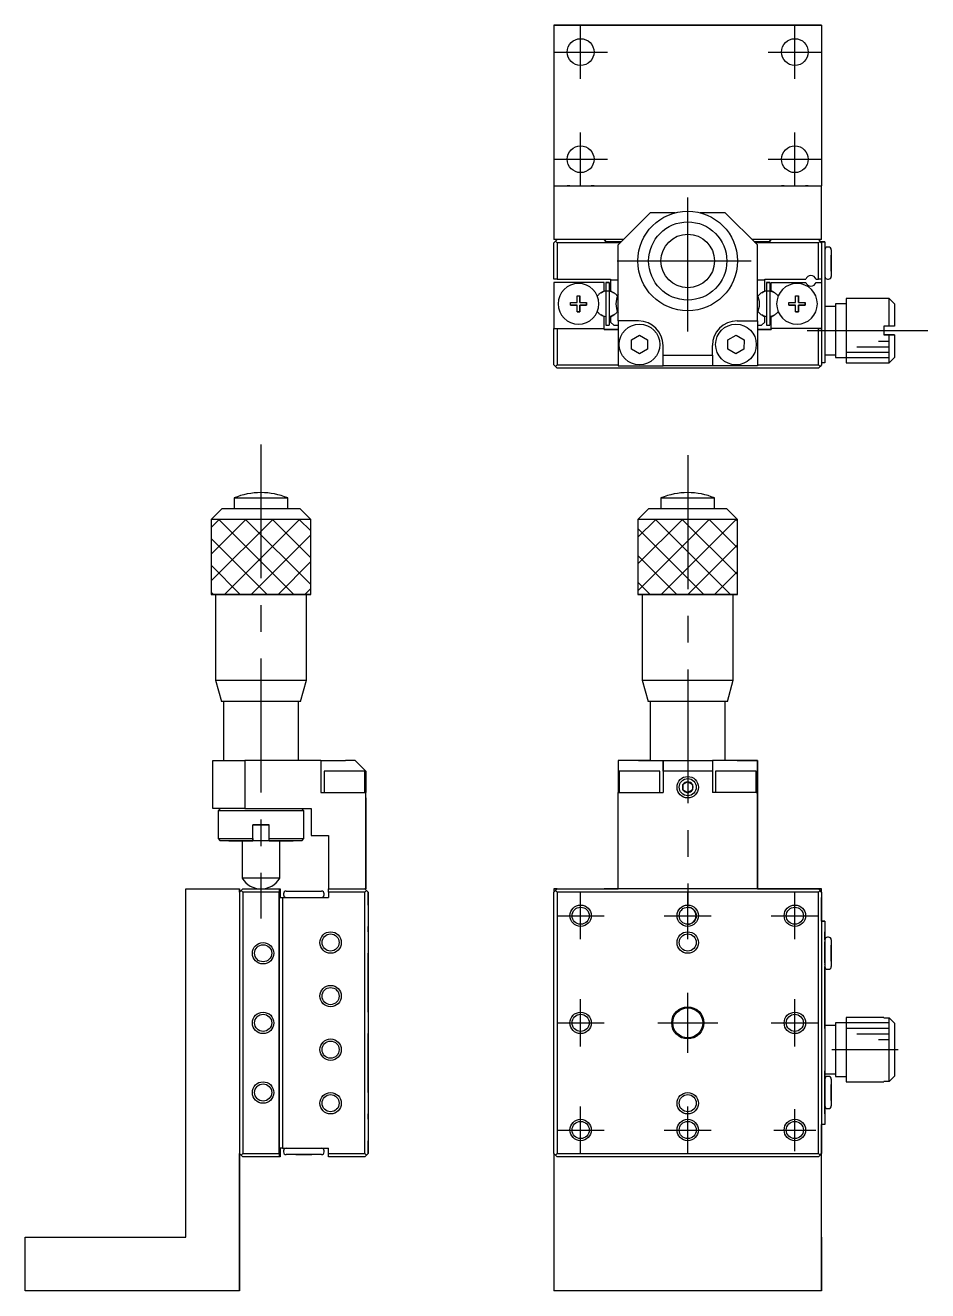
# Model space of a CAD drawing. Extents: x 140 to 383, y 1 to 188.
# Drawn here: x 191.1 to 275.3, y 69.8 to 187.9 of the extents above; entities that cross this region are included whole.
import ezdxf

# ---------------------------------------------------------------- set-up
doc = ezdxf.new("R2010")
doc.units = 0
doc.header["$LTSCALE"] = 10
doc.linetypes.add('CENTER', pattern=[2, 1.25, -0.25, 0.25, -0.25])
doc.linetypes.add('DASHED', pattern=[3.5, 2, -1.5])
doc.layers.get('0').update_dxf_attribs({"linetype": 'CONTINUOUS'})
doc.layers.add('CENTER', color=1, linetype='CENTER')

msp = doc.modelspace()

# ---------------------------------------------------------------- linework, layer by layer
at = {"color": 7, "linetype": 'CONTINUOUS'}
for p, q in [((240.424146, 187.876756), (265.424146, 187.876756)), ((240.424146, 187.876756), (240.424146, 172.876756)), ((265.424146, 187.876756), (240.424146, 187.876756)), ((265.424146, 187.876756), (265.424146, 172.876756)), ((240.424146, 172.876756), (265.424146, 172.876756)), ((240.424146, 172.876756), (240.424146, 167.876756)), ((240.424146, 172.876756), (241.924151, 172.876756)), ((241.924151, 172.876756), (241.674146, 172.876756)), ((241.924151, 172.876756), (241.674146, 172.876756)), ((243.924141, 172.876756), (249.924151, 172.876756)), ((244.174146, 172.876756), (243.924141, 172.876756)), ((244.174146, 172.876756), (243.924141, 172.876756)), ((255.924141, 172.876756), (261.924151, 172.876756)), ((261.924151, 172.876756), (261.674146, 172.876756)), ((261.924151, 172.876756), (261.674146, 172.876756)), ((263.924141, 172.876756), (265.424146, 172.876756)), ((264.174146, 172.876756), (263.924141, 172.876756)), ((264.174146, 172.876756), (263.924141, 172.876756)), ((265.424146, 167.876756), (265.424146, 172.876756)), ((249.424146, 170.376756), (246.424146, 167.376756)), ((246.424146, 167.376756), (249.424146, 170.376756)), ((251.752608, 170.376756), (249.424146, 170.376756)), ((251.752608, 170.376756), (249.424146, 170.376756)), ((256.424146, 170.376756), (254.095683, 170.376756)), ((256.424146, 170.376756), (254.095683, 170.376756)), ((259.424146, 167.376756), (256.424146, 170.376756)), ((256.424146, 170.376756), (259.424146, 167.376756)), ((246.924146, 167.876756), (240.424146, 167.876756)), ((240.724146, 167.876756), (240.574146, 167.726756)), ((240.574146, 167.726756), (240.724146, 167.876756)), ((245.324146, 167.676756), (245.124146, 167.876756)), ((245.124146, 167.876756), (245.324146, 167.676756)), ((265.424146, 167.876756), (258.924146, 167.876756)), ((260.724146, 167.876756), (260.524146, 167.676756)), ((260.524146, 167.676756), (260.724146, 167.876756)), ((265.274146, 167.726756), (265.124146, 167.876756)), ((265.124146, 167.876756), (265.274146, 167.726756)), ((240.424146, 167.576756), (240.574146, 167.726756)), ((240.574146, 167.726756), (240.424146, 167.576756)), ((240.424146, 164.176756), (240.424146, 167.576756)), ((240.574146, 167.726756), (240.724146, 167.576756)), ((246.624146, 167.576756), (240.724146, 167.576756)), ((240.724146, 167.576756), (240.724146, 164.176756)), ((246.724146, 167.676756), (245.324146, 167.676756)), ((245.324146, 167.676756), (246.724146, 167.676756)), ((246.424146, 160.276756), (246.424146, 167.376756)), ((260.524146, 167.676756), (259.124146, 167.676756)), ((259.124146, 167.676756), (260.524146, 167.676756)), ((265.124146, 167.576756), (259.224146, 167.576756)), ((259.424146, 160.276756), (259.424146, 167.376756)), ((265.124146, 167.576756), (265.274146, 167.726756)), ((265.124146, 164.176756), (265.124146, 167.576756)), ((265.274146, 167.726756), (265.424146, 167.576756)), ((265.424146, 167.576756), (265.274146, 167.726756)), ((265.424146, 167.676756), (265.724146, 167.676756)), ((265.424146, 167.576756), (265.424146, 167.676756)), ((265.724146, 167.676756), (265.424146, 167.676756)), ((265.424146, 167.576756), (265.424146, 164.176756)), ((265.724146, 167.676756), (265.724146, 166.676756)), ((265.724146, 166.676756), (265.724146, 166.476756)), ((266.074146, 167.176756), (265.974146, 167.176756)), ((266.324146, 166.926756), (266.324146, 164.426756)), ((266.324146, 166.926756), (266.324146, 165.801756)), ((265.724146, 166.476756), (265.724146, 157.376756)), ((266.324146, 166.426756), (266.324146, 165.801756)), ((266.324146, 165.801756), (266.324146, 166.426756)), ((266.324146, 165.801756), (266.324146, 165.551756)), ((266.324146, 165.551756), (266.324146, 165.801756)), ((266.324146, 165.801756), (266.324146, 165.551756)), ((266.324146, 165.551756), (266.324146, 164.426756)), ((266.324146, 164.926756), (266.324146, 165.551756)), ((266.324146, 165.551756), (266.324146, 164.926756)), ((240.724146, 164.176756), (240.424146, 164.176756)), ((245.124146, 163.876756), (240.424146, 163.876756)), ((240.424146, 163.876756), (240.424146, 159.576756)), ((245.124146, 163.876756), (240.424146, 163.876756)), ((240.724146, 164.176756), (245.724146, 164.176756)), ((244.828896, 162.907759), (245.124146, 163.078222)), ((245.124146, 163.078222), (245.124146, 163.876756)), ((245.274146, 163.876756), (245.274146, 159.876756)), ((245.274146, 163.876756), (245.274146, 163.057768)), ((245.274146, 163.876756), (245.574146, 163.876756)), ((245.574146, 163.876756), (245.274146, 163.876756)), ((245.274146, 163.126756), (245.274146, 163.057768)), ((245.274146, 163.126756), (245.274146, 160.626756)), ((245.274146, 163.126756), (245.274146, 163.057768)), ((245.574146, 163.876756), (245.574146, 159.876756)), ((245.724146, 164.176756), (245.724146, 164.076756)), ((246.424146, 164.076756), (245.724146, 164.076756)), ((245.724146, 164.076756), (245.724146, 163.078222)), ((245.724146, 163.078222), (246.019396, 162.907759)), ((260.124146, 164.076756), (259.424146, 164.076756)), ((259.828896, 162.907759), (260.124146, 163.078222)), ((260.124146, 164.176756), (263.947176, 164.176756)), ((260.124146, 164.076756), (260.124146, 164.176756)), ((260.124146, 163.078222), (260.124146, 164.076756)), ((260.274146, 163.876756), (260.574146, 163.876756)), ((260.574146, 163.876756), (260.274146, 163.876756)), ((260.274146, 163.876756), (260.274146, 159.876756)), ((260.274146, 163.876756), (260.274146, 163.057768)), ((260.274146, 163.126756), (260.274146, 163.057768)), ((260.274146, 163.126756), (260.274146, 160.626756)), ((260.274146, 163.126756), (260.274146, 163.057768)), ((260.574146, 163.876756), (260.574146, 159.876756)), ((260.724146, 163.078222), (260.724146, 163.876756)), ((260.724146, 163.876756), (263.947176, 163.876756)), ((260.724146, 163.876756), (263.947176, 163.876756)), ((261.019396, 162.907759), (260.724146, 163.078222)), ((264.901115, 164.176756), (265.124146, 164.176756)), ((264.901115, 163.876756), (265.424146, 163.876756)), ((264.901115, 163.876756), (265.424146, 163.876756)), ((265.424146, 164.176756), (265.124146, 164.176756)), ((265.424146, 164.176756), (265.424146, 163.876756)), ((265.424146, 163.876756), (265.424146, 159.576756)), ((265.974146, 164.176756), (266.074146, 164.176756)), ((241.974146, 162.001756), (242.599146, 162.001756)), ((241.974146, 161.751756), (241.974146, 162.001756)), ((242.599146, 162.626756), (242.849146, 162.626756)), ((242.599146, 162.001756), (242.599146, 162.626756)), ((242.849146, 162.626756), (242.849146, 162.001756)), ((242.849146, 162.001756), (242.849146, 162.626756)), ((242.849146, 162.001756), (243.474146, 162.001756)), ((243.474146, 162.001756), (243.474146, 161.751756)), ((243.474146, 161.751756), (243.474146, 162.001756)), ((262.374146, 162.001756), (262.999146, 162.001756)), ((262.374146, 161.751756), (262.374146, 162.001756)), ((262.999146, 162.626756), (263.249146, 162.626756)), ((262.999146, 162.001756), (262.999146, 162.626756)), ((263.249146, 162.626756), (263.249146, 162.001756)), ((263.249146, 162.001756), (263.249146, 162.626756)), ((263.249146, 162.001756), (263.874146, 162.001756)), ((263.874146, 162.001756), (263.874146, 161.751756)), ((263.874146, 161.751756), (263.874146, 162.001756)), ((266.724146, 161.876756), (266.724146, 159.376756)), ((266.724146, 161.876756), (266.724146, 161.626756)), ((267.724146, 161.876756), (266.724146, 161.876756)), ((267.724146, 162.376756), (267.724146, 159.376756)), ((267.724146, 162.376756), (267.724146, 161.876756)), ((271.724146, 162.376756), (267.724146, 162.376756)), ((267.724146, 161.876756), (267.724146, 156.876756)), ((267.724146, 161.876756), (267.724146, 159.376756)), ((271.724146, 159.776756), (271.724146, 162.376756)), ((272.224146, 161.876756), (271.724146, 162.376756)), ((272.224146, 161.876756), (272.224146, 159.776756)), ((242.599146, 161.751756), (241.974146, 161.751756)), ((241.974146, 161.751756), (242.599146, 161.751756)), ((242.599146, 161.126756), (242.599146, 161.751756)), ((242.849146, 161.126756), (242.599146, 161.126756)), ((242.599146, 161.126756), (242.849146, 161.126756)), ((242.849146, 161.751756), (242.849146, 161.126756)), ((243.474146, 161.751756), (242.849146, 161.751756)), ((242.849146, 161.751756), (243.474146, 161.751756)), ((242.849146, 161.126756), (242.849146, 161.751756)), ((245.124146, 160.67529), (244.828896, 160.845753)), ((245.124146, 160.67529), (244.828896, 160.845753)), ((245.124146, 159.576756), (245.124146, 160.67529)), ((245.274146, 160.695744), (245.274146, 160.626756)), ((245.274146, 160.695744), (245.274146, 160.626756)), ((245.274146, 160.695744), (245.274146, 160.626756)), ((245.274146, 160.695744), (245.274146, 160.626756)), ((245.274146, 160.695744), (245.274146, 160.626756)), ((245.274146, 160.695744), (245.274146, 160.626756)), ((245.274146, 160.695744), (245.274146, 160.626756)), ((245.274146, 160.695744), (245.274146, 159.876756)), ((245.274146, 160.695744), (245.274146, 160.626756)), ((245.274146, 160.695744), (245.274146, 160.626756)), ((245.274146, 160.695744), (245.274146, 160.626756)), ((245.274146, 160.695744), (245.274146, 160.626756)), ((245.274146, 160.695744), (245.274146, 160.626756)), ((245.274146, 160.695744), (245.274146, 160.626756)), ((246.019396, 160.845753), (245.724146, 160.67529)), ((245.724146, 160.67529), (246.019396, 160.845753)), ((245.724146, 160.67529), (245.724146, 160.176756)), ((260.124146, 160.67529), (259.828896, 160.845753)), ((259.828896, 160.845753), (260.124146, 160.67529)), ((260.124146, 160.176756), (260.124146, 160.67529)), ((260.274146, 160.695744), (260.274146, 160.626756)), ((260.274146, 160.695744), (260.274146, 160.626756)), ((260.274146, 160.695744), (260.274146, 160.626756)), ((260.274146, 160.695744), (260.274146, 160.626756)), ((260.274146, 160.695744), (260.274146, 160.626756)), ((260.274146, 160.695744), (260.274146, 160.626756)), ((260.274146, 160.695744), (260.274146, 160.626756)), ((260.274146, 160.695744), (260.274146, 159.876756)), ((260.274146, 160.695744), (260.274146, 160.626756)), ((260.274146, 160.695744), (260.274146, 160.626756)), ((260.274146, 160.695744), (260.274146, 160.626756)), ((260.274146, 160.695744), (260.274146, 160.626756)), ((260.274146, 160.695744), (260.274146, 160.626756)), ((260.274146, 160.695744), (260.274146, 160.626756)), ((260.724146, 160.67529), (261.019396, 160.845753)), ((260.724146, 160.67529), (261.019396, 160.845753)), ((260.724146, 159.576756), (260.724146, 160.67529)), ((262.999146, 161.751756), (262.374146, 161.751756)), ((262.374146, 161.751756), (262.999146, 161.751756)), ((262.999146, 161.126756), (262.999146, 161.751756)), ((263.249146, 161.126756), (262.999146, 161.126756)), ((262.999146, 161.126756), (263.249146, 161.126756)), ((263.249146, 161.751756), (263.249146, 161.126756)), ((263.874146, 161.751756), (263.249146, 161.751756)), ((263.249146, 161.126756), (263.249146, 161.751756)), ((263.249146, 161.751756), (263.874146, 161.751756)), ((266.724146, 161.626756), (265.724146, 161.626756)), ((240.424146, 159.576756), (245.124146, 159.576756)), ((240.424146, 159.576756), (240.724146, 159.576756)), ((240.424146, 156.176756), (240.424146, 159.576756)), ((240.724146, 159.576756), (240.724146, 156.176756)), ((240.724146, 159.576756), (245.124146, 159.576756)), ((245.124146, 159.476756), (245.124146, 159.576756)), ((246.424146, 159.476756), (245.124146, 159.476756)), ((245.124146, 159.476756), (246.424146, 159.476756)), ((245.274146, 159.876756), (245.574146, 159.876756)), ((245.724146, 160.176756), (246.024146, 159.876756)), ((246.024146, 159.876756), (246.424146, 159.876756)), ((248.324146, 160.276756), (246.424146, 160.276756)), ((246.424146, 160.276756), (246.424146, 156.076756)), ((257.524146, 160.276756), (259.424146, 160.276756)), ((259.424146, 160.276756), (259.424146, 156.076756)), ((259.424146, 159.876756), (259.824146, 159.876756)), ((260.724146, 159.476756), (259.424146, 159.476756)), ((259.424146, 159.476756), (260.724146, 159.476756)), ((259.824146, 159.876756), (260.124146, 160.176756)), ((260.274146, 159.876756), (260.574146, 159.876756)), ((265.124146, 159.576756), (260.724146, 159.576756)), ((260.724146, 159.576756), (260.724146, 159.476756)), ((265.424146, 159.576756), (260.724146, 159.576756)), ((265.124146, 156.176756), (265.124146, 159.576756)), ((265.124146, 159.576756), (265.424146, 159.576756)), ((265.424146, 159.576756), (265.424146, 156.176756)), ((271.224146, 159.776756), (271.224146, 158.976756)), ((271.724146, 159.776756), (271.224146, 159.776756)), ((272.224146, 159.776756), (271.724146, 159.776756)), ((247.670255, 157.650554), (247.678098, 158.516544)), ((247.678098, 158.516544), (248.431989, 158.942746)), ((248.431989, 158.942746), (249.178037, 158.502959)), ((249.178037, 158.502959), (249.170193, 157.636969)), ((256.670255, 157.650554), (256.678098, 158.516544)), ((256.678098, 158.516544), (257.431989, 158.942746)), ((257.431989, 158.942746), (258.178037, 158.502959)), ((258.178037, 158.502959), (258.170193, 157.636969)), ((266.724146, 159.376756), (266.724146, 156.876756)), ((267.724146, 159.376756), (267.724146, 156.376756)), ((267.724146, 159.376756), (267.724146, 156.876756)), ((271.224146, 158.976756), (271.724146, 158.976756)), ((271.724146, 158.976756), (271.224146, 158.976756)), ((271.724146, 156.376756), (271.724146, 158.976756)), ((271.724146, 158.976756), (272.224146, 158.976756)), ((272.224146, 158.976756), (271.724146, 158.976756)), ((272.224146, 158.976756), (272.224146, 156.876756)), ((248.416303, 157.210766), (247.670255, 157.650554)), ((249.170193, 157.636969), (248.416303, 157.210766)), ((250.624146, 157.076756), (250.624146, 157.976756)), ((255.224146, 157.076756), (255.224146, 157.976756)), ((257.416303, 157.210766), (256.670255, 157.650554)), ((258.170193, 157.636969), (257.416303, 157.210766)), ((265.724146, 157.376756), (265.724146, 156.376756)), ((265.724146, 157.126756), (266.724146, 157.126756)), ((266.724146, 157.126756), (266.724146, 156.876756)), ((240.574146, 156.026756), (240.424146, 156.176756)), ((240.724146, 156.176756), (240.574146, 156.026756)), ((240.724146, 155.876756), (240.574146, 156.026756)), ((240.724146, 156.176756), (246.424146, 156.176756)), ((246.424146, 156.076756), (250.624146, 156.076756)), ((250.624146, 157.076756), (255.224146, 157.076756)), ((250.624146, 156.076756), (250.624146, 157.076756)), ((255.224146, 156.076756), (250.624146, 156.076756)), ((255.224146, 157.076756), (255.224146, 156.076756)), ((259.424146, 156.076756), (255.224146, 156.076756)), ((259.424146, 156.176756), (265.124146, 156.176756)), ((265.274146, 156.026756), (265.124146, 156.176756)), ((265.124146, 155.876756), (265.274146, 156.026756)), ((265.424146, 156.176756), (265.274146, 156.026756)), ((265.724146, 156.376756), (265.424146, 156.376756)), ((266.724146, 156.876756), (267.724146, 156.876756)), ((267.724146, 156.876756), (267.724146, 156.376756)), ((267.724146, 156.376756), (271.724146, 156.376756)), ((271.724146, 156.376756), (272.224146, 156.876756)), ((265.124146, 155.876756), (240.724146, 155.876756)), ((210.584331, 143.755254), (215.584331, 143.755254)), ((210.584331, 143.755254), (210.584331, 142.755254)), ((215.584331, 142.755254), (215.584331, 143.755254)), ((250.424146, 143.755254), (255.424146, 143.755254)), ((250.424146, 143.755254), (250.424146, 142.755254)), ((255.424146, 142.755254), (255.424146, 143.755254)), ((209.434331, 142.755254), (208.434331, 141.755254)), ((217.734331, 141.755254), (208.434331, 141.755254)), ((208.434331, 141.755254), (208.434331, 134.755254)), ((216.734331, 142.755254), (209.434331, 142.755254)), ((217.734331, 141.755254), (216.734331, 142.755254)), ((217.734331, 134.755254), (217.734331, 141.755254)), ((249.274146, 142.755254), (248.274146, 141.755254)), ((257.574146, 141.755254), (248.274146, 141.755254)), ((248.274146, 141.755254), (248.274146, 134.755254)), ((256.574146, 142.755254), (249.274146, 142.755254)), ((257.574146, 141.755254), (256.574146, 142.755254)), ((257.574146, 134.755254), (257.574146, 141.755254)), ((208.834331, 134.755254), (208.434331, 134.755254)), ((217.734331, 134.755254), (208.434331, 134.755254)), ((213.084331, 134.755254), (208.834331, 134.755254)), ((217.334331, 134.755254), (208.834331, 134.755254)), ((208.834331, 134.755254), (208.834331, 126.755254)), ((217.334331, 134.755254), (213.084331, 134.755254)), ((217.734331, 134.755254), (217.334331, 134.755254)), ((217.334331, 126.755254), (217.334331, 134.755254)), ((248.674146, 134.755254), (248.274146, 134.755254)), ((257.574146, 134.755254), (248.274146, 134.755254)), ((257.174146, 134.755254), (248.674146, 134.755254)), ((257.174146, 134.755254), (248.674146, 134.755254)), ((248.674146, 134.755254), (248.674146, 126.755254)), ((257.574146, 134.755254), (257.174146, 134.755254)), ((257.174146, 126.755254), (257.174146, 134.755254)), ((208.834331, 126.755254), (217.334331, 126.755254)), ((208.834331, 126.755254), (209.384331, 124.755254)), ((216.784331, 124.755254), (217.334331, 126.755254)), ((248.674146, 126.755254), (252.924146, 126.755254)), ((248.674146, 126.755254), (249.224146, 124.755254)), ((252.924146, 126.755254), (257.174146, 126.755254)), ((256.624146, 124.755254), (257.174146, 126.755254)), ((216.784331, 124.755254), (209.384331, 124.755254)), ((209.584331, 124.755254), (209.384331, 124.755254)), ((216.584331, 124.755254), (209.584331, 124.755254)), ((209.584331, 124.755254), (209.584331, 119.255254)), ((216.784331, 124.755254), (216.584331, 124.755254)), ((216.584331, 119.255254), (216.584331, 124.755254)), ((249.424146, 124.755254), (249.224146, 124.755254)), ((256.624146, 124.755254), (249.224146, 124.755254)), ((256.424146, 124.755254), (249.424146, 124.755254)), ((249.424146, 124.755254), (249.424146, 119.255254)), ((256.624146, 124.755254), (256.424146, 124.755254)), ((256.424146, 119.255254), (256.424146, 124.755254)), ((208.584331, 114.755254), (208.584331, 119.255254)), ((208.584331, 119.255254), (211.584331, 119.255254)), ((211.584331, 119.255254), (211.584331, 114.755254)), ((218.684331, 119.255254), (211.584331, 119.255254)), ((218.684331, 119.255254), (218.684331, 116.255254)), ((218.684331, 119.255254), (218.684331, 116.255254)), ((218.684331, 119.255254), (220.984331, 119.255254)), ((222.784331, 118.255254), (218.984331, 118.255254)), ((218.984331, 118.255254), (218.984331, 116.255254)), ((221.884331, 119.255254), (220.984331, 119.255254)), ((222.884331, 118.255254), (221.884331, 119.255254)), ((221.884331, 119.255254), (222.884331, 118.255254)), ((222.784331, 116.255254), (222.784331, 118.255254)), ((222.884331, 118.255254), (222.884331, 116.255254)), ((222.884331, 118.255254), (222.884331, 117.755249)), ((248.324146, 119.255254), (246.424146, 119.255254)), ((249.424146, 119.255254), (246.424146, 119.255254)), ((246.424146, 119.255254), (246.424146, 116.255254)), ((250.324068, 118.255254), (246.524146, 118.255254)), ((246.524146, 118.255254), (246.524146, 116.255254)), ((248.324146, 119.255254), (250.624146, 119.255254)), ((250.324146, 116.255254), (250.324146, 118.255254)), ((250.624146, 119.255254), (255.224146, 119.255254)), ((250.624146, 118.255254), (250.624146, 119.255254)), ((250.624146, 119.255254), (250.624146, 116.255254)), ((255.224146, 118.255254), (250.624146, 118.255254)), ((250.624146, 118.255254), (250.624146, 116.255254)), ((257.524146, 119.255254), (255.224146, 119.255254)), ((255.224146, 119.255254), (255.224146, 118.255254)), ((255.224146, 119.255254), (255.224146, 116.255254)), ((255.224146, 118.255254), (255.224146, 116.255254)), ((259.324068, 118.255254), (255.524146, 118.255254)), ((255.524146, 118.255254), (255.524146, 116.255254)), ((259.424146, 119.255254), (256.424146, 119.255254)), ((257.524146, 119.255254), (259.424146, 119.255254)), ((259.324146, 116.255254), (259.324146, 118.255254)), ((259.424146, 119.255254), (259.424146, 116.255254)), ((259.424146, 114.755254), (259.424146, 119.255254)), ((252.474146, 117.015061), (252.5104, 117.035993)), ((252.474146, 116.973199), (252.474146, 117.015061)), ((252.474146, 117.015061), (252.474146, 116.495446)), ((252.474146, 116.537309), (252.474146, 116.973199)), ((252.5104, 117.035993), (252.887892, 117.253938)), ((252.887892, 117.253938), (252.924146, 117.274869)), ((252.924146, 117.274869), (252.9604, 117.253938)), ((252.9604, 117.253938), (253.337892, 117.035993)), ((253.337892, 117.035993), (253.374146, 117.015061)), ((253.374146, 117.015061), (253.374146, 116.973199)), ((253.374146, 116.973199), (253.374146, 116.537309)), ((218.684331, 116.255254), (222.884331, 116.255254)), ((222.884331, 107.255254), (222.884331, 116.255254)), ((246.424146, 116.255254), (250.624146, 116.255254)), ((246.424146, 107.255254), (246.424146, 116.255254)), ((246.524146, 116.255254), (246.424146, 116.255254)), ((250.324146, 116.255254), (250.624146, 116.255254)), ((252.474146, 116.495446), (252.474146, 116.537309)), ((252.5104, 116.474515), (252.474146, 116.495446)), ((252.474146, 116.495446), (252.924146, 116.235639)), ((252.887892, 116.25657), (252.5104, 116.474515)), ((252.924146, 116.235639), (252.887892, 116.25657)), ((252.924146, 116.235639), (253.374146, 116.495446)), ((252.9604, 116.25657), (252.924146, 116.235639)), ((253.337892, 116.474515), (252.9604, 116.25657)), ((253.374146, 116.495446), (253.337892, 116.474515)), ((253.374146, 116.537309), (253.374146, 116.495446)), ((259.424146, 116.255254), (255.224146, 116.255254)), ((255.524146, 116.255254), (255.224146, 116.255254)), ((259.324146, 116.255254), (259.424146, 116.255254)), ((259.424146, 116.255254), (259.424146, 107.255254)), ((211.584331, 114.755254), (208.584331, 114.755254)), ((209.284331, 114.755254), (209.084331, 114.555254)), ((211.584331, 114.755254), (217.784331, 114.755254)), ((217.084331, 114.555254), (216.884331, 114.755254)), ((217.784331, 114.755254), (217.784331, 112.255254)), ((222.884331, 115.755259), (222.884331, 107.255254)), ((259.424146, 112.255254), (259.424146, 114.755254)), ((213.084331, 114.555254), (209.084331, 114.555254)), ((209.084331, 114.555254), (209.084331, 111.955254)), ((217.084331, 114.555254), (213.084331, 114.555254)), ((217.084331, 111.955254), (217.084331, 114.555254)), ((212.334331, 113.255254), (213.834331, 113.255254)), ((212.334331, 111.955254), (212.334331, 113.255254)), ((213.834331, 113.255254), (212.334331, 113.255254)), ((212.334331, 111.755254), (212.334331, 113.255254)), ((213.834331, 111.955254), (213.834331, 113.255254)), ((217.784331, 112.255254), (219.384331, 112.255254)), ((219.384331, 112.255254), (219.384331, 107.255254)), ((259.424146, 107.255254), (259.424146, 112.255254)), ((209.084331, 111.955254), (212.334331, 111.955254)), ((209.084331, 111.955254), (209.284331, 111.755254)), ((209.984249, 111.755254), (209.284331, 111.755254)), ((212.334331, 111.755254), (209.284331, 111.755254)), ((210.084331, 111.755254), (212.334331, 111.755254)), ((211.334331, 111.755254), (211.334331, 108.255254)), ((212.334331, 111.955254), (212.334331, 111.755254)), ((213.834331, 111.755254), (212.334331, 111.755254)), ((213.834331, 111.955254), (217.084331, 111.955254)), ((213.834331, 111.755254), (213.834331, 111.955254)), ((216.884331, 111.755254), (213.834331, 111.755254)), ((213.834331, 111.755254), (216.084331, 111.755254)), ((214.834331, 108.255254), (214.834331, 111.755254)), ((216.884331, 111.755254), (216.084331, 111.755254)), ((216.884331, 111.755254), (217.084331, 111.955254)), ((214.834331, 108.255254), (211.334331, 108.255254)), ((206.084331, 74.755254), (206.084331, 107.255254)), ((206.084331, 107.255254), (211.084331, 107.255254)), ((211.084331, 107.255254), (211.084331, 69.755254)), ((211.084331, 106.955254), (211.084331, 107.255254)), ((211.084331, 106.955254), (211.234331, 107.105254)), ((211.234331, 107.105254), (211.384331, 107.255254)), ((211.384331, 106.955254), (211.234331, 107.105254)), ((211.384331, 107.255254), (214.784331, 107.255254)), ((214.784331, 106.955254), (211.384331, 106.955254)), ((211.384331, 106.955254), (211.384331, 82.555254)), ((214.784331, 107.255254), (214.784331, 106.955254)), ((214.784331, 107.255254), (214.784331, 82.255254)), ((214.784331, 107.255254), (214.884331, 107.255254)), ((214.784331, 82.555254), (214.784331, 106.955254)), ((214.784331, 104.755254), (214.784331, 106.855254)), ((214.784331, 102.655254), (214.784331, 106.855254)), ((214.884331, 107.255254), (214.884331, 106.455254)), ((214.884331, 106.455254), (214.884331, 107.255254)), ((214.884331, 106.455254), (215.084331, 106.455254)), ((215.084331, 106.455254), (215.084331, 83.055254)), ((215.084331, 106.455254), (216.284331, 106.455254)), ((215.184331, 106.805254), (215.184331, 106.705254)), ((215.434331, 107.055254), (217.084331, 107.055254)), ((216.284331, 106.455254), (219.384331, 106.455254)), ((216.334331, 107.055254), (216.959331, 107.055254)), ((216.959331, 107.055254), (217.209331, 107.055254)), ((217.084331, 107.055254), (218.734331, 107.055254)), ((217.209331, 107.055254), (217.834331, 107.055254)), ((218.984331, 106.705254), (218.984331, 106.805254)), ((219.384331, 107.255254), (222.784331, 107.255254)), ((219.384331, 106.955254), (219.384331, 107.255254)), ((222.784331, 106.955254), (219.384331, 106.955254)), ((219.384331, 106.955254), (219.384331, 106.455254)), ((222.784331, 107.255254), (222.934331, 107.105254)), ((222.934331, 107.105254), (222.784331, 107.255254)), ((222.884331, 107.255254), (222.784331, 107.255254)), ((222.934331, 107.105254), (222.784331, 106.955254)), ((222.784331, 82.555254), (222.784331, 106.955254)), ((223.084331, 106.955254), (222.934331, 107.105254)), ((223.084331, 106.955254), (222.934331, 107.105254)), ((223.084331, 106.955254), (223.084331, 82.555254)), ((223.084331, 105.755249), (223.084331, 106.955254)), ((240.724146, 107.255254), (240.424146, 107.255254)), ((240.424146, 107.255254), (240.424146, 106.955254)), ((240.424146, 107.255254), (240.724146, 107.255254)), ((240.574146, 107.105254), (240.424146, 106.955254)), ((240.424146, 82.555254), (240.424146, 106.955254)), ((240.724146, 107.255254), (240.574146, 107.105254)), ((240.724146, 106.955254), (240.574146, 107.105254)), ((240.724146, 107.255254), (246.424146, 107.255254)), ((240.724146, 107.255254), (245.124146, 107.255254)), ((265.124146, 106.955254), (240.724146, 106.955254)), ((240.724146, 106.955254), (240.724146, 82.555254)), ((246.424146, 107.255254), (245.124146, 107.255254)), ((259.424146, 107.255254), (246.424146, 107.255254)), ((260.724146, 107.255254), (259.424146, 107.255254)), ((259.424146, 107.255254), (265.124146, 107.255254)), ((265.124146, 107.255254), (260.724146, 107.255254)), ((265.124146, 107.255254), (265.424146, 106.955254)), ((265.274146, 107.105254), (265.124146, 107.255254)), ((265.424146, 107.255254), (265.124146, 107.255254)), ((265.124146, 107.255254), (265.424146, 107.255254)), ((265.124146, 106.955254), (265.274146, 107.105254)), ((265.124146, 82.555254), (265.124146, 106.955254)), ((265.424146, 106.955254), (265.274146, 107.105254)), ((265.424146, 106.955254), (265.424146, 107.255254)), ((265.424146, 106.955254), (265.424146, 107.255254)), ((265.424146, 106.955254), (265.424146, 82.555254)), ((265.424146, 106.955254), (265.424146, 106.455254)), ((265.424146, 104.255254), (265.424146, 106.455254)), ((214.784331, 102.655254), (214.784331, 104.755254)), ((265.424146, 104.255254), (265.724146, 104.255254)), ((265.724146, 104.255254), (265.424146, 104.255254)), ((265.724146, 104.255254), (265.724146, 103.255254)), ((265.724146, 104.255254), (265.724146, 103.255254)), ((223.084331, 103.255249), (223.084331, 103.755259)), ((265.724146, 102.505254), (265.724146, 103.255254)), ((265.724146, 103.255254), (265.724146, 86.255254)), ((265.724146, 101.255254), (265.724146, 102.305254)), ((265.724146, 102.255254), (265.724146, 102.305254)), ((266.074146, 102.755254), (265.974146, 102.755254)), ((266.324146, 102.505254), (266.324146, 101.255254)), ((266.324146, 102.505254), (266.324146, 101.380254)), ((266.324146, 102.005254), (266.324146, 101.380254)), ((266.324146, 101.380254), (266.324146, 102.005254)), ((223.084331, 95.755249), (223.084331, 101.255259)), ((265.724146, 101.048367), (265.724146, 101.255254)), ((265.724146, 100.37465), (265.724146, 101.048367)), ((266.324146, 101.380254), (266.324146, 101.130254)), ((266.324146, 101.130254), (266.324146, 101.380254)), ((266.324146, 101.380254), (266.324146, 101.130254)), ((266.324146, 101.255254), (266.324146, 100.005254)), ((266.324146, 101.130254), (266.324146, 100.005254)), ((266.324146, 100.505254), (266.324146, 101.130254)), ((266.324146, 101.130254), (266.324146, 100.505254)), ((265.724146, 100.205254), (265.724146, 100.255254)), ((265.724146, 100.241193), (265.724146, 100.255254)), ((265.724146, 94.505254), (265.724146, 100.005254)), ((265.974146, 99.755254), (266.074146, 99.755254)), ((265.724146, 97.155254), (265.724146, 98.255254)), ((265.724146, 97.155254), (265.724146, 98.255254)), ((265.724146, 94.218032), (265.724146, 97.155254)), ((265.724146, 97.155254), (265.724146, 94.505254)), ((223.084331, 95.755249), (223.084331, 96.255254)), ((223.084331, 95.755249), (223.084331, 96.255254)), ((266.724146, 94.505254), (265.724146, 94.505254)), ((266.724146, 94.755254), (266.724146, 89.755254)), ((267.724146, 94.755254), (266.724146, 94.755254)), ((267.724146, 95.255254), (267.724146, 89.255254)), ((271.224146, 95.255254), (267.724146, 95.255254)), ((271.224146, 95.255254), (271.224146, 95.228468)), ((271.224146, 95.255254), (271.224146, 95.228468)), ((271.224146, 95.228468), (271.724146, 95.228468)), ((271.724146, 89.28204), (271.724146, 95.228468)), ((271.724146, 95.228468), (272.224146, 94.723046)), ((272.224146, 94.723046), (272.224146, 89.787461)), ((272.224146, 94.723046), (272.224146, 89.787461)), ((223.084331, 93.255254), (223.084331, 93.755259)), ((223.084331, 88.255249), (223.084331, 93.755259)), ((223.084331, 93.255254), (223.084331, 93.755259)), ((265.724146, 87.355254), (265.724146, 90.292475)), ((265.724146, 90.005254), (266.724146, 90.005254)), ((265.724146, 90.005254), (265.724146, 87.355254)), ((265.724146, 89.505254), (265.724146, 90.005254)), ((272.224146, 89.787461), (271.724146, 89.28204)), ((265.724146, 88.255254), (265.724146, 89.305254)), ((265.724146, 89.255254), (265.724146, 89.305254)), ((266.074146, 89.755254), (265.974146, 89.755254)), ((266.324146, 89.505254), (266.324146, 88.255254)), ((266.324146, 89.505254), (266.324146, 88.380254)), ((266.324146, 89.005254), (266.324146, 88.380254)), ((266.324146, 88.380254), (266.324146, 89.005254)), ((266.724146, 89.755254), (267.724146, 89.755254)), ((267.724146, 89.255254), (271.224146, 89.255254)), ((271.724146, 89.28204), (271.224146, 89.28204)), ((271.224146, 89.28204), (271.224146, 89.255254)), ((271.224146, 89.28204), (271.224146, 89.255254)), ((265.724146, 88.048394), (265.724146, 88.255254)), ((265.724146, 87.37465), (265.724146, 88.048394)), ((266.324146, 88.380254), (266.324146, 88.130254)), ((266.324146, 88.130254), (266.324146, 88.380254)), ((266.324146, 88.380254), (266.324146, 88.130254)), ((266.324146, 88.255254), (266.324146, 87.005254)), ((266.324146, 88.130254), (266.324146, 87.005254)), ((266.324146, 87.505254), (266.324146, 88.130254)), ((266.324146, 88.130254), (266.324146, 87.505254)), ((214.784331, 84.755254), (214.784331, 86.855254)), ((214.784331, 82.655254), (214.784331, 86.855254)), ((223.084331, 85.755249), (223.084331, 86.255259)), ((265.724146, 86.255254), (265.724146, 87.355254)), ((265.724146, 86.255254), (265.724146, 87.355254)), ((265.724146, 87.205254), (265.724146, 87.255254)), ((265.724146, 87.241197), (265.724146, 87.255254)), ((265.724146, 86.255254), (265.724146, 87.005254)), ((265.724146, 86.255254), (265.724146, 85.255254)), ((265.724146, 86.255254), (265.724146, 85.255254)), ((265.974146, 86.755254), (266.074146, 86.755254)), ((265.724146, 85.255254), (265.424146, 85.255254)), ((265.424146, 83.055254), (265.424146, 85.255254)), ((214.784331, 82.655254), (214.784331, 84.755254)), ((214.884331, 83.055254), (214.884331, 82.255254)), ((215.084331, 83.055254), (214.884331, 83.055254)), ((214.884331, 82.255254), (214.884331, 83.055254)), ((215.084331, 83.055254), (219.384331, 83.055254)), ((215.184331, 82.805254), (215.184331, 82.705254)), ((218.984331, 82.705254), (218.984331, 82.805254)), ((219.384331, 82.555254), (219.384331, 83.055254)), ((223.084331, 82.555254), (223.084331, 83.755259)), ((265.424146, 82.555254), (265.424146, 83.055254)), ((211.234331, 82.405254), (211.084331, 82.555254)), ((211.084331, 69.755254), (211.084331, 82.555254)), ((211.234331, 82.405254), (211.384331, 82.555254)), ((211.384331, 82.255254), (211.234331, 82.405254)), ((211.384331, 82.555254), (214.784331, 82.555254)), ((214.784331, 82.255254), (211.384331, 82.255254)), ((214.784331, 82.555254), (214.784331, 82.255254)), ((214.884331, 82.255254), (214.784331, 82.255254)), ((218.734331, 82.455254), (215.434331, 82.455254)), ((216.959331, 82.455254), (215.434331, 82.455254)), ((216.334331, 82.455254), (216.959331, 82.455254)), ((216.959331, 82.455254), (216.334331, 82.455254)), ((217.084331, 82.455254), (216.959331, 82.455254)), ((217.209331, 82.455254), (216.959331, 82.455254)), ((216.959331, 82.455254), (217.209331, 82.455254)), ((217.209331, 82.455254), (217.084331, 82.455254)), ((218.734331, 82.455254), (217.209331, 82.455254)), ((217.834331, 82.455254), (217.209331, 82.455254)), ((217.209331, 82.455254), (217.834331, 82.455254)), ((219.384331, 82.555254), (222.784331, 82.555254)), ((219.384331, 82.255254), (219.384331, 82.555254)), ((222.784331, 82.255254), (219.384331, 82.255254)), ((222.784331, 82.555254), (222.934331, 82.405254)), ((222.934331, 82.405254), (222.784331, 82.255254)), ((222.784331, 82.255254), (222.934331, 82.405254)), ((222.934331, 82.405254), (223.084331, 82.555254)), ((222.934331, 82.405254), (223.084331, 82.555254)), ((240.424146, 82.555254), (240.574146, 82.405254)), ((240.424146, 82.555254), (240.424146, 69.755254)), ((240.574146, 82.405254), (240.724146, 82.555254)), ((240.574146, 82.405254), (240.724146, 82.255254)), ((240.724146, 82.555254), (265.124146, 82.555254)), ((265.124146, 82.255254), (240.724146, 82.255254)), ((265.274146, 82.405254), (265.124146, 82.555254)), ((265.124146, 82.255254), (265.274146, 82.405254)), ((265.274146, 82.405254), (265.424146, 82.555254)), ((265.424146, 69.755254), (265.424146, 82.555254)), ((265.424146, 74.755254), (265.424146, 82.555254)), ((191.084331, 69.755254), (191.084331, 74.755254)), ((191.084331, 74.755254), (206.084331, 74.755254)), ((265.424146, 74.755254), (265.424146, 69.755254)), ((211.084331, 69.755254), (191.084331, 69.755254)), ((265.424146, 69.755254), (240.424146, 69.755254))]:
    msp.add_line(p, q, dxfattribs=at)
at = {"color": 3, "linetype": 'CONTINUOUS'}
for p, q in [((270.724146, 158.376756), (271.724146, 158.376756)), ((267.724146, 157.376756), (271.724146, 157.376756)), ((268.724146, 157.876756), (271.724146, 157.876756)), ((267.724146, 156.876756), (271.724146, 156.876756)), ((208.434331, 141.013408), (209.176177, 141.755254)), ((208.434331, 138.513408), (211.676177, 141.755254)), ((208.434331, 136.013408), (214.176177, 141.755254)), ((209.155162, 141.755254), (216.155162, 134.755254)), ((209.676177, 134.755254), (216.676177, 141.755254)), ((211.655162, 141.755254), (217.734331, 135.676085)), ((214.155162, 141.755254), (217.734331, 138.176085)), ((216.655162, 141.755254), (217.734331, 140.676085)), ((248.274146, 140.093038), (249.936362, 141.755254)), ((248.274146, 137.593038), (252.436362, 141.755254)), ((248.274146, 135.093038), (254.936362, 141.755254)), ((249.915347, 141.755254), (256.915347, 134.755254)), ((250.436362, 134.755254), (257.436362, 141.755254)), ((252.415347, 141.755254), (257.574146, 136.596455)), ((254.915347, 141.755254), (257.574146, 139.096455)), ((257.415347, 141.755254), (257.574146, 141.596455)), ((248.274146, 140.896455), (254.415347, 134.755254)), ((208.434331, 139.976085), (213.655162, 134.755254)), ((212.176177, 134.755254), (217.734331, 140.313408)), ((252.936362, 134.755254), (257.574146, 139.393038)), ((248.274146, 138.396455), (251.915347, 134.755254)), ((208.434331, 137.476085), (211.155162, 134.755254)), ((214.676177, 134.755254), (217.734331, 137.813408)), ((248.274146, 135.896455), (249.415347, 134.755254)), ((255.436362, 134.755254), (257.574146, 136.893038)), ((208.434331, 134.976085), (208.655162, 134.755254)), ((217.176177, 134.755254), (217.734331, 135.313408)), ((271.724146, 94.755254), (267.724146, 94.755254)), ((271.724146, 94.225254), (267.724146, 94.225254)), ((271.724146, 93.695254), (268.724146, 93.695254)), ((271.724146, 93.165254), (270.724146, 93.165254))]:
    msp.add_line(p, q, dxfattribs=at)
at = {"color": 3, "linetype": 'DASHED'}
for p, q in [((217.734331, 141.755254), (208.434331, 141.755254)), ((208.434331, 141.755254), (208.434331, 134.755254)), ((217.734331, 134.755254), (217.734331, 141.755254)), ((257.574146, 141.755254), (248.274146, 141.755254)), ((248.274146, 141.755254), (248.274146, 134.755254)), ((257.574146, 134.755254), (257.574146, 141.755254)), ((208.434331, 134.755254), (217.734331, 134.755254)), ((248.274146, 134.755254), (257.574146, 134.755254))]:
    msp.add_line(p, q, dxfattribs=at)
at = {"color": 7, "linetype": 'CONTINUOUS'}
for centre, radius in [((242.924146, 185.376756), 1.25), ((262.924146, 185.376756), 1.25), ((242.924146, 175.376756), 1.25), ((262.924146, 175.376756), 1.25), ((252.924146, 165.876756), 4.65), ((252.924146, 165.876756), 3.65), ((252.924146, 165.876756), 2.5), ((248.424146, 158.076756), 1.9), ((257.424146, 158.076756), 1.9), ((252.924146, 116.755254), 0.8), ((242.924146, 104.755254), 0.8), ((252.924146, 104.755254), 0.8), ((262.924146, 104.755254), 0.8), ((219.584331, 102.255254), 0.8), ((252.924146, 102.255254), 0.8), ((213.284331, 101.255254), 0.8), ((219.584331, 97.255254), 0.8), ((252.924146, 94.755254), 1.5), ((252.924146, 94.755254), 1.4), ((213.284331, 94.755254), 0.8), ((242.924146, 94.755254), 0.8), ((262.924146, 94.755254), 0.8), ((219.584331, 92.255254), 0.8), ((213.284331, 88.255254), 0.8), ((219.584331, 87.255254), 0.8), ((252.924146, 87.255254), 0.8), ((242.924146, 84.755254), 0.8), ((252.924146, 84.755254), 0.8), ((262.924146, 84.755254), 0.8)]:
    msp.add_circle(centre, radius, dxfattribs=at)
at = {"color": 3, "linetype": 'CONTINUOUS'}
for centre in [(252.924146, 116.755254), (242.924146, 104.755254), (252.924146, 104.755254), (262.924146, 104.755254), (219.584331, 102.255254), (252.924146, 102.255254), (213.284331, 101.255254), (219.584331, 97.255254), (213.284331, 94.755254), (242.924146, 94.755254), (262.924146, 94.755254), (219.584331, 92.255254), (213.284331, 88.255254), (219.584331, 87.255254), (252.924146, 87.255254), (242.924146, 84.755254), (252.924146, 84.755254), (262.924146, 84.755254)]:
    msp.add_circle(centre, 1, dxfattribs=at)
at = {"color": 7, "linetype": 'CONTINUOUS'}
for centre, radius, start, end in [((265.974146, 166.926756), 0.25, 90, 180), ((266.074146, 166.926756), 0.25, 0, 90), ((264.424146, 164.026756), 0.5, 17.457603, 162.542397), ((265.974146, 164.426756), 0.25, 180, 270), ((266.074146, 164.426756), 0.25, 270, 0), ((242.724146, 161.876756), 1.9, 180, 90), ((242.724146, 161.876756), 1.9, 90, 180), ((245.424147, 161.876756), 1.1905, 82.761589, 120.000042), ((245.424147, 161.876756), 1.1905, 60.000042, 82.761589), ((260.424147, 161.876756), 1.1905, 82.761589, 120), ((260.424147, 161.876756), 1.1905, 60.000042, 82.761589), ((263.124146, 161.876756), 1.9, 180, 90), ((263.124146, 161.876756), 1.9, 90, 180), ((264.424146, 164.026756), 0.5, 197.457603, 342.542397), ((245.516286, 161.785756), 1.32, 135.034999, 141.739912), ((245.424147, 161.876756), 1.1905, 135.000034, 142.457024), ((245.424146, 161.876756), 1.1905, 120, 135), ((245.424146, 161.876756), 1.1905, 45, 60), ((248.124146, 161.876756), 1.9, 153.474648, 180), ((248.124146, 161.876756), 1.9, 180, 206.525352), ((245.332006, 161.785756), 1.32, 38.260088, 44.965001), ((245.424147, 161.876756), 1.1905, 37.543078, 44.642946), ((257.724146, 161.876756), 1.9, 333.474648, 26.525352), ((260.516286, 161.785756), 1.32, 135.034999, 141.739912), ((260.424147, 161.876756), 1.1905, 135.000034, 142.457024), ((260.424146, 161.876756), 1.1905, 120, 135), ((260.424146, 161.876756), 1.1905, 45, 60), ((260.332006, 161.785756), 1.32, 38.260088, 44.965001), ((260.424147, 161.876756), 1.1905, 37.543078, 44.642947), ((245.516286, 161.967756), 1.32, 218.260088, 224.965001), ((245.424147, 161.876756), 1.1905, 217.542976, 224.643568), ((245.424146, 161.876756), 1.1905, 225, 240), ((245.424147, 161.876756), 1.1905, 240, 262.761589), ((245.424147, 161.876756), 1.1905, 277.238314, 300), ((245.424146, 161.876756), 1.1905, 300, 315), ((245.424147, 161.876756), 1.1905, 314.999966, 322.456922), ((245.332006, 161.967756), 1.32, 315.034999, 321.739912), ((260.516286, 161.967756), 1.32, 218.260088, 224.965001), ((260.424147, 161.876756), 1.1905, 217.542976, 224.643568), ((260.424146, 161.876756), 1.1905, 225, 240), ((260.424147, 161.876756), 1.1905, 240, 262.761592), ((260.424147, 161.876756), 1.1905, 277.238367, 300), ((260.424146, 161.876756), 1.1905, 300, 315), ((260.424147, 161.876756), 1.1905, 314.999966, 322.456922), ((260.332006, 161.967756), 1.32, 315.034999, 321.739912), ((248.324146, 157.976756), 2.3, 0, 90), ((257.524146, 157.976756), 2.3, 90, 180), ((213.084331, 137.755254), 6.5, 90, 112.619865), ((213.084331, 137.755254), 6.5, 67.380135, 90), ((252.924146, 137.755254), 6.5, 90, 112.619865), ((252.924146, 137.755254), 6.5, 67.380135, 90), ((252.924146, 116.755254), 0.5, 154.158067, 205.841933), ((252.924146, 116.755254), 0.5, 94.158067, 145.841933), ((252.924146, 116.755254), 0.5, 34.158067, 85.841933), ((252.924146, 116.755254), 0.5, 334.158067, 25.841933), ((252.924146, 116.755254), 0.5, 214.158067, 265.841933), ((252.924146, 116.755254), 0.5, 274.158067, 325.841933), ((213.084331, 109.286504), 2.03125, 210.510237, 270), ((213.084331, 109.286504), 2.03125, 270, 329.489763), ((215.434331, 106.805254), 0.25, 90, 180), ((215.434331, 106.705254), 0.25, 180, 270), ((218.734331, 106.805254), 0.25, 0, 90), ((218.734331, 106.705254), 0.25, 270, 0), ((252.904146, 104.755254), 0.8, 0, 89.283783), ((252.904146, 104.755254), 0.8, 270.716214, 0), ((265.974146, 102.505254), 0.25, 90, 180), ((266.074146, 102.505254), 0.25, 0, 90), ((265.974146, 100.005254), 0.25, 180, 270), ((266.074146, 100.005254), 0.25, 270, 0), ((265.974146, 89.505254), 0.25, 90, 180), ((266.074146, 89.505254), 0.25, 0, 90), ((265.974146, 87.005254), 0.25, 180, 270), ((266.074146, 87.005254), 0.25, 270, 0), ((215.434331, 82.805254), 0.25, 90, 180), ((215.434331, 82.705254), 0.25, 180, 270), ((218.734331, 82.805254), 0.25, 0, 90), ((218.734331, 82.705254), 0.25, 270, 0)]:
    msp.add_arc(centre, radius, start, end, dxfattribs=at)
at = {"layer": 'CENTER', "color": 1, "linetype": 'CENTER'}
for p, q in [((242.924146, 182.876756), (242.924146, 187.876756)), ((262.924146, 182.876756), (262.924146, 187.876756)), ((240.424146, 185.376756), (245.424146, 185.376756)), ((260.424146, 185.376756), (265.424146, 185.376756)), ((242.924146, 172.876756), (242.924146, 177.876756)), ((262.924146, 172.876756), (262.924146, 177.876756)), ((240.424146, 175.376756), (245.424146, 175.376756)), ((260.424146, 175.376756), (265.424146, 175.376756)), ((252.924146, 159.296756), (252.924146, 172.456756)), ((246.344146, 165.876756), (259.504146, 165.876756)), ((264.074146, 159.376756), (275.324146, 159.376756)), ((213.084331, 148.755254), (213.084331, 104.505254)), ((252.924146, 147.755254), (252.924146, 105.755254)), ((242.924146, 102.555254), (242.924146, 106.955254)), ((252.924146, 102.555254), (252.924146, 106.955254)), ((262.924146, 102.555254), (262.924146, 106.955254)), ((240.724146, 104.755254), (245.124146, 104.755254)), ((250.724146, 104.755254), (255.124146, 104.755254)), ((260.724146, 104.755254), (265.124146, 104.755254)), ((242.924146, 92.555254), (242.924146, 96.955254)), ((252.924146, 91.955254), (252.924146, 97.555254)), ((262.924146, 92.555254), (262.924146, 96.955254)), ((240.724146, 94.755254), (245.124146, 94.755254)), ((250.124146, 94.755254), (255.724146, 94.755254)), ((260.724146, 94.755254), (265.124146, 94.755254)), ((266.374146, 92.255254), (272.574146, 92.255254)), ((242.924146, 82.555254), (242.924146, 86.955254)), ((252.924146, 82.555254), (252.924146, 86.955254)), ((262.924146, 82.795254), (262.924146, 86.715254)), ((240.724146, 84.755254), (245.124146, 84.755254)), ((250.724146, 84.755254), (255.124146, 84.755254)), ((260.964146, 84.755254), (264.884146, 84.755254))]:
    msp.add_line(p, q, dxfattribs=at)

doc.saveas('drawing.dxf')
